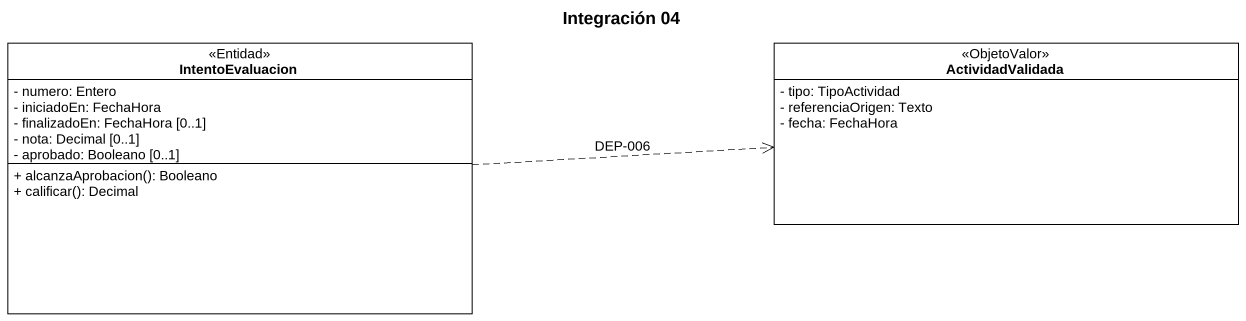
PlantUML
@startuml
title Integración 04
hide circle
hide empty members
skinparam classAttributeIconSize 0
class IntentoEvaluacion <<Entidad>> #FFFFFF {
  - numero: Entero
  - iniciadoEn: FechaHora
  - finalizadoEn: FechaHora [0..1]
  - nota: Decimal [0..1]
  - aprobado: Booleano [0..1]
  + alcanzaAprobacion(): Booleano
  + calificar(): Decimal
}
class ActividadValidada <<ObjetoValor>> #FFFFFF {
  - tipo: TipoActividad
  - referenciaOrigen: Texto
  - fecha: FechaHora
}
IntentoEvaluacion .right.> ActividadValidada : DEP-006
@enduml
